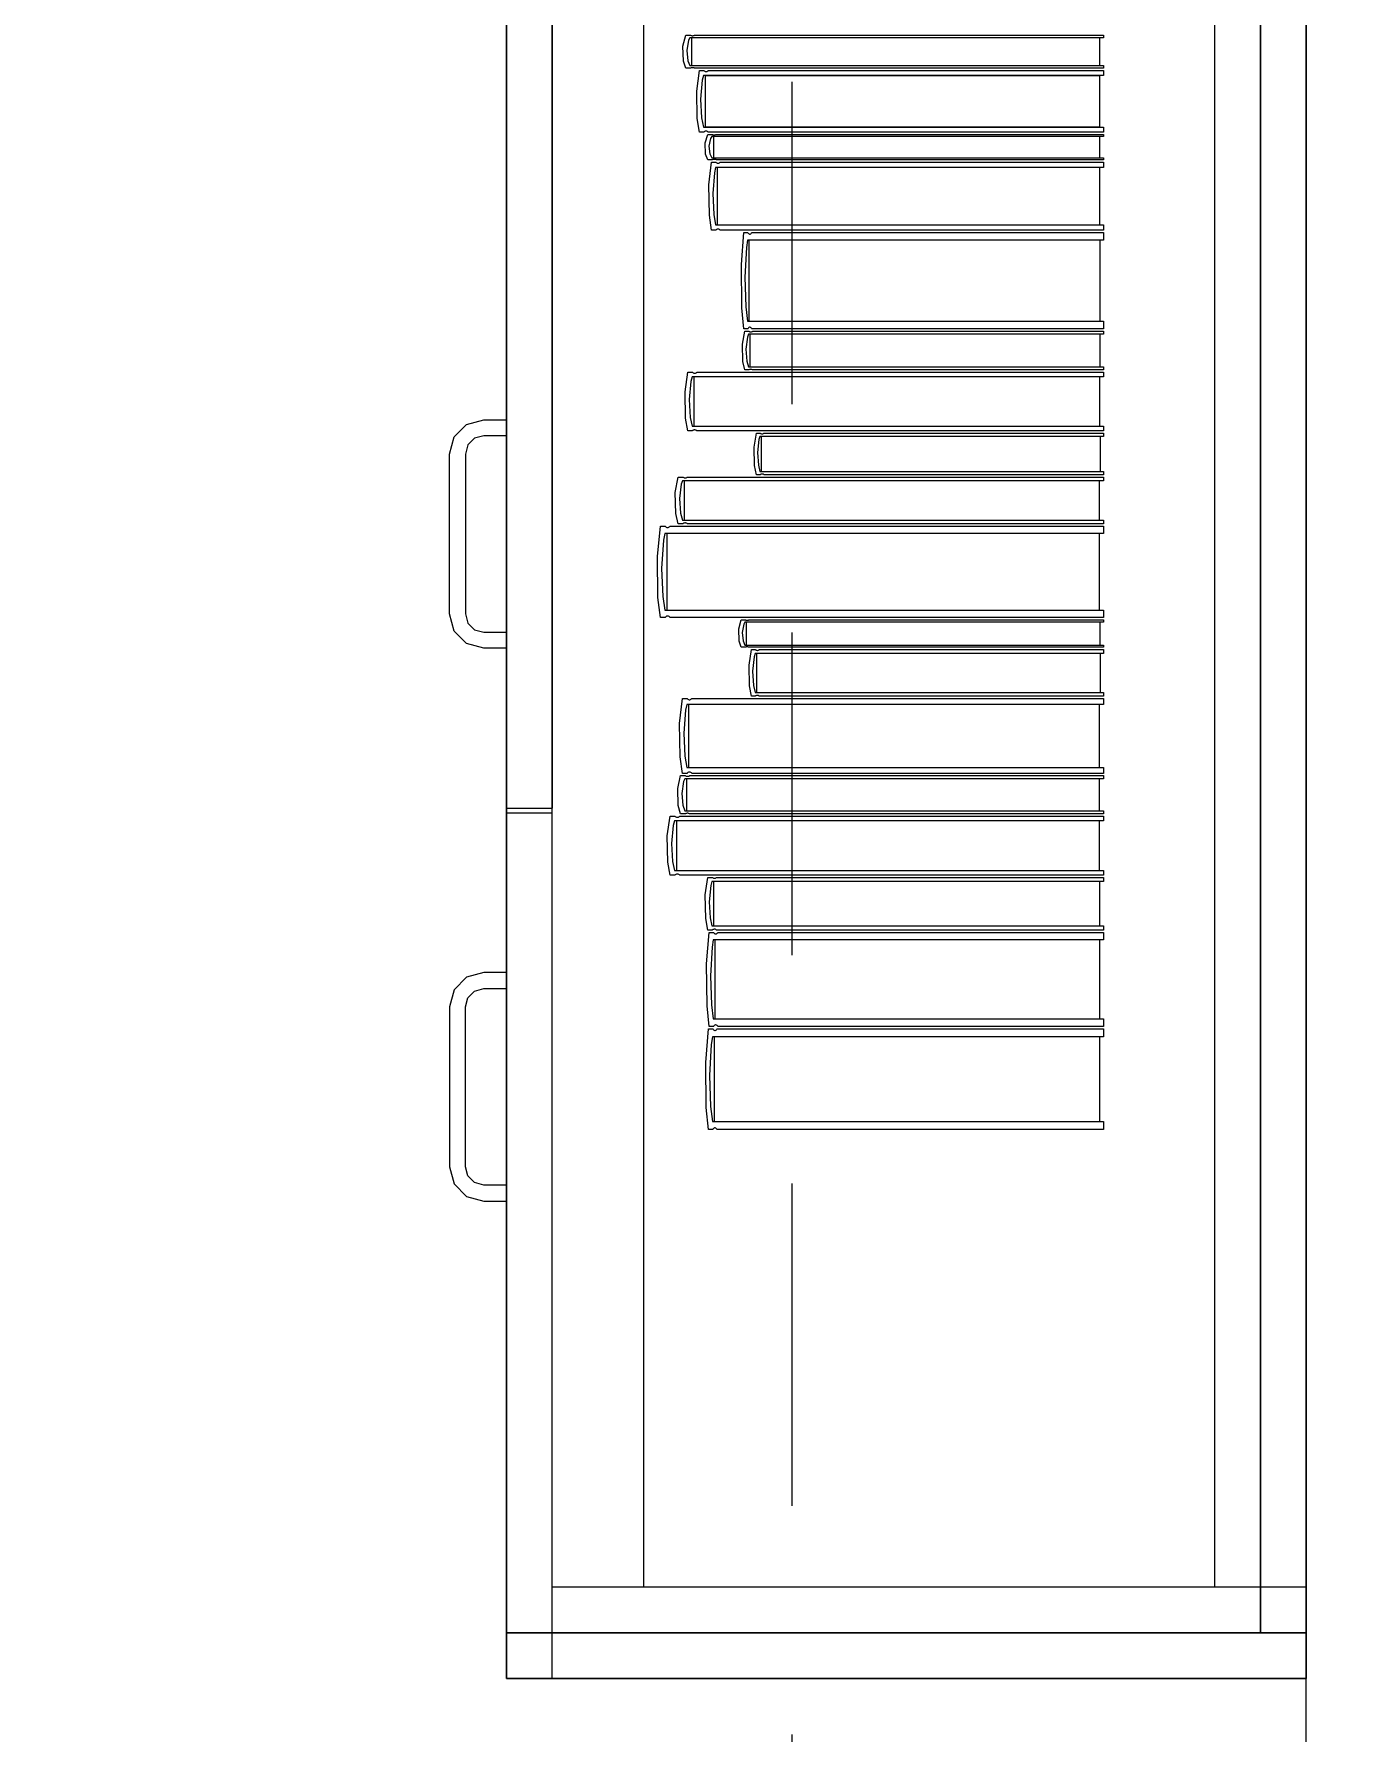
# Model space of a CAD drawing. Header units: inches. Extents: x -19 to 5698, y -728 to 92.
# Drawn here: x 122.238 to 122.816, y 33.476 to 34.22 of the extents above; entities that cross this region are included whole.
import ezdxf

# ---------------------------------------------------------------- set-up
doc = ezdxf.new("R2010")
doc.units = ezdxf.units.IN
doc.header["$MEASUREMENT"] = 0
doc.set_wipeout_variables(frame=1)
doc.linetypes.add('Hidden Line', pattern=[0.195611, 0.141111, -0.0545])
doc.linetypes.add('Wipeout_Contour', pattern=[1, 0, -1])
for name, color, linetype in [('02 _ ARQ _ ZON _ Espacio.3D', 7, 'Continuous'), ('08 _ STR _ EXT _ 09 Vigas', 251, 'Continuous'), ('Acabado - Muros', 7, 'Continuous'), ('Interior - Mobiliario', 7, 'Continuous')]:
    doc.layers.add(name, color=color, linetype=linetype)

msp = doc.modelspace()

# ---------------------------------------------------------------- linework, layer by layer
at = {"layer": '02 _ ARQ _ ZON _ Espacio.3D', "color": 254, "linetype": 'Continuous', "lineweight": 0, "flags": 128}
msp.add_lwpolyline([(108.56999, 31.00019), (112.57002, 31.00007), (112.56999, 29.69991), (115.56999, 29.7), (115.56999, 30.80016), (116.06999, 30.80011), (116.06999, 30.20002), (116.66999, 30.19986), (116.66999, 29.7), (122.56999, 29.7), (122.56999, 30.2), (122.56999, 30.6), (122.81197, 30.6), (122.81197, 39), (122.57, 39), (122.56998, 39.75001), (116.06999, 39.75001), (116.07, 39.65), (116.07, 39), (115.57, 39), (115.57, 39.4), (109.07, 39.4), (109.06989, 39), (108.56989, 39)], dxfattribs=at)
at = {"layer": 'Interior - Mobiliario', "color": 175, "linetype": 'Continuous', "lineweight": 13}
for p, q in [((122.46497, 33.51996), (122.46497, 34.97996)), ((122.77497, 34.97996), (122.77497, 33.51996)), ((122.46497, 33.53996), (122.46497, 34.95996)), ((122.50497, 34.95996), (122.50497, 33.53996)), ((122.75497, 33.53996), (122.75497, 34.95996)), ((122.44497, 34.23996), (122.44497, 33.88096)), ((122.46497, 34.23996), (122.46497, 33.88096)), ((122.52216, 34.21447), (122.52339, 34.21931)), ((122.52339, 34.21931), (122.52538, 34.21931)), ((122.52467, 34.21705), (122.52391, 34.2126)), ((122.52522, 34.21815), (122.52467, 34.21705)), ((122.70632, 34.21815), (122.52522, 34.21815)), ((122.52538, 34.21931), (122.52553, 34.21924)), ((122.52553, 34.21924), (122.52576, 34.21915)), ((122.52576, 34.21915), (122.52602, 34.2191)), ((122.52602, 34.2191), (122.52628, 34.21907)), ((122.52613, 34.20596), (122.52613, 34.21815)), ((122.52628, 34.21907), (122.52655, 34.21907)), ((122.52655, 34.21907), (122.52682, 34.21911)), ((122.52682, 34.21911), (122.52707, 34.21917)), ((122.52707, 34.21917), (122.5273, 34.21926)), ((122.5273, 34.21926), (122.5274, 34.21931)), ((122.5274, 34.21931), (122.70632, 34.21931)), ((122.70449, 34.21815), (122.70449, 34.20596)), ((122.70632, 34.21931), (122.70632, 34.21815)), ((122.52239, 34.20798), (122.52216, 34.21447)), ((122.52391, 34.2126), (122.52438, 34.20813)), ((122.52339, 34.2048), (122.52239, 34.20798)), ((122.52538, 34.2048), (122.52339, 34.2048)), ((122.52438, 34.20813), (122.52522, 34.20596)), ((122.52522, 34.20596), (122.70632, 34.20596)), ((122.52548, 34.20485), (122.52538, 34.2048)), ((122.52571, 34.20494), (122.52548, 34.20485)), ((122.52596, 34.205), (122.52571, 34.20494)), ((122.52623, 34.20503), (122.52596, 34.205)), ((122.52649, 34.20504), (122.52623, 34.20503)), ((122.52676, 34.20501), (122.52649, 34.20504)), ((122.52702, 34.20496), (122.52676, 34.20501)), ((122.52725, 34.20487), (122.52702, 34.20496)), ((122.5274, 34.2048), (122.52725, 34.20487)), ((122.70632, 34.2048), (122.5274, 34.2048)), ((122.52821, 34.19482), (122.5294, 34.2038)), ((122.5294, 34.2038), (122.53132, 34.2038)), ((122.53132, 34.2038), (122.53147, 34.20365)), ((122.53147, 34.20365), (122.5317, 34.2035)), ((122.5317, 34.2035), (122.53194, 34.20339)), ((122.53194, 34.20339), (122.5322, 34.20334)), ((122.5322, 34.20334), (122.53246, 34.20335)), ((122.53246, 34.20335), (122.53272, 34.20341)), ((122.53272, 34.20341), (122.53296, 34.20353)), ((122.53296, 34.20353), (122.53318, 34.20369)), ((122.53318, 34.20369), (122.53328, 34.2038)), ((122.53328, 34.2038), (122.70632, 34.2038)), ((122.70632, 34.20596), (122.70632, 34.2048)), ((122.70632, 34.2038), (122.70632, 34.20164)), ((122.52843, 34.18277), (122.52821, 34.19482)), ((122.53064, 34.1996), (122.5299, 34.19134)), ((122.53117, 34.20164), (122.53064, 34.1996)), ((122.70632, 34.20164), (122.53117, 34.20164)), ((122.53205, 34.17902), (122.53205, 34.20164)), ((122.53205, 34.20164), (122.70455, 34.20164)), ((122.70455, 34.20164), (122.70455, 34.17902)), ((122.5299, 34.19134), (122.53035, 34.18305)), ((122.5294, 34.17687), (122.52843, 34.18277)), ((122.53035, 34.18305), (122.53117, 34.17902)), ((122.53132, 34.17687), (122.5294, 34.17687)), ((122.53117, 34.17902), (122.70632, 34.17902)), ((122.53142, 34.17697), (122.53132, 34.17687)), ((122.53164, 34.17714), (122.53142, 34.17697)), ((122.53189, 34.17725), (122.53164, 34.17714)), ((122.53188, 34.17216), (122.53305, 34.17587)), ((122.5321, 34.16719), (122.53188, 34.17216)), ((122.53214, 34.17731), (122.53189, 34.17725)), ((122.70455, 34.17902), (122.53205, 34.17902)), ((122.5324, 34.17732), (122.53214, 34.17731)), ((122.53266, 34.17727), (122.5324, 34.17732)), ((122.53291, 34.17717), (122.53266, 34.17727)), ((122.53314, 34.17701), (122.53291, 34.17717)), ((122.53305, 34.17587), (122.53493, 34.17587)), ((122.53328, 34.17687), (122.53314, 34.17701)), ((122.70632, 34.17687), (122.53328, 34.17687)), ((122.53427, 34.17413), (122.53354, 34.17073)), ((122.53478, 34.17498), (122.53427, 34.17413)), ((122.70632, 34.17498), (122.53478, 34.17498)), ((122.53493, 34.17587), (122.53507, 34.17581)), ((122.53507, 34.17581), (122.5353, 34.17574)), ((122.5353, 34.17574), (122.53554, 34.1757)), ((122.53554, 34.1757), (122.53579, 34.17568)), ((122.53565, 34.16564), (122.53565, 34.17498)), ((122.53579, 34.17568), (122.53605, 34.17568)), ((122.53605, 34.17568), (122.5363, 34.17571)), ((122.5363, 34.17571), (122.53653, 34.17576)), ((122.53653, 34.17576), (122.53675, 34.17582)), ((122.53675, 34.17582), (122.53685, 34.17587)), ((122.53685, 34.17587), (122.70632, 34.17587)), ((122.70458, 34.17498), (122.70458, 34.16564)), ((122.70632, 34.17902), (122.70632, 34.17687)), ((122.70632, 34.17587), (122.70632, 34.17498)), ((122.53305, 34.16475), (122.5321, 34.16719)), ((122.53493, 34.16475), (122.53305, 34.16475)), ((122.53354, 34.17073), (122.53398, 34.16731)), ((122.53398, 34.16731), (122.53478, 34.16564)), ((122.53478, 34.16564), (122.70632, 34.16564)), ((122.53503, 34.1648), (122.53493, 34.16475)), ((122.53524, 34.16486), (122.53503, 34.1648)), ((122.53548, 34.16491), (122.53524, 34.16486)), ((122.53573, 34.16494), (122.53548, 34.16491)), ((122.53599, 34.16494), (122.53573, 34.16494)), ((122.53624, 34.16492), (122.53599, 34.16494)), ((122.53648, 34.16488), (122.53624, 34.16492)), ((122.53671, 34.16481), (122.53648, 34.16488)), ((122.53685, 34.16475), (122.53671, 34.16481)), ((122.70632, 34.16475), (122.53685, 34.16475)), ((122.70632, 34.16564), (122.70632, 34.16475)), ((122.53357, 34.1538), (122.53472, 34.16375)), ((122.53472, 34.16375), (122.53658, 34.16375)), ((122.53593, 34.1591), (122.53521, 34.14996)), ((122.53644, 34.16137), (122.53593, 34.1591)), ((122.70632, 34.16137), (122.53644, 34.16137)), ((122.53658, 34.16375), (122.53673, 34.16359)), ((122.53673, 34.16359), (122.53695, 34.16342)), ((122.53695, 34.16342), (122.53719, 34.16331)), ((122.53719, 34.16331), (122.53744, 34.16325)), ((122.53729, 34.1363), (122.53729, 34.16137)), ((122.53744, 34.16325), (122.53769, 34.16326)), ((122.53769, 34.16326), (122.53794, 34.16333)), ((122.53794, 34.16333), (122.53817, 34.16346)), ((122.53817, 34.16346), (122.53839, 34.16364)), ((122.53839, 34.16364), (122.53849, 34.16375)), ((122.53849, 34.16375), (122.70632, 34.16375)), ((122.7046, 34.16137), (122.7046, 34.1363)), ((122.70632, 34.16375), (122.70632, 34.16137)), ((122.53378, 34.14046), (122.53357, 34.1538)), ((122.53521, 34.14996), (122.53565, 34.14077)), ((122.53472, 34.13392), (122.53378, 34.14046)), ((122.53565, 34.14077), (122.53644, 34.1363)), ((122.53644, 34.1363), (122.70632, 34.1363)), ((122.70632, 34.1363), (122.70632, 34.13392)), ((122.53658, 34.13392), (122.53472, 34.13392)), ((122.53668, 34.13403), (122.53658, 34.13392)), ((122.5369, 34.13422), (122.53668, 34.13403)), ((122.53713, 34.13434), (122.5369, 34.13422)), ((122.53738, 34.13441), (122.53713, 34.13434)), ((122.53763, 34.13442), (122.53738, 34.13441)), ((122.53788, 34.13436), (122.53763, 34.13442)), ((122.53812, 34.13425), (122.53788, 34.13436)), ((122.53834, 34.13408), (122.53812, 34.13425)), ((122.53849, 34.13392), (122.53834, 34.13408)), ((122.70632, 34.13392), (122.53849, 34.13392)), ((122.54782, 34.11885), (122.54888, 34.13292)), ((122.54888, 34.13292), (122.55059, 34.13292)), ((122.55045, 34.12954), (122.54999, 34.12634)), ((122.70632, 34.12954), (122.55045, 34.12954)), ((122.55059, 34.13292), (122.55072, 34.13269)), ((122.55072, 34.13269), (122.55092, 34.13245)), ((122.55092, 34.13245), (122.55114, 34.13229)), ((122.55114, 34.13229), (122.55137, 34.13221)), ((122.55124, 34.0941), (122.55124, 34.12954)), ((122.55137, 34.13221), (122.5516, 34.13222)), ((122.5516, 34.13222), (122.55183, 34.13232)), ((122.55183, 34.13232), (122.55205, 34.1325)), ((122.55205, 34.1325), (122.55225, 34.13275)), ((122.55225, 34.13275), (122.55233, 34.13292)), ((122.55233, 34.13292), (122.70632, 34.13292)), ((122.70474, 34.12954), (122.70474, 34.0941)), ((122.70632, 34.13292), (122.70632, 34.12954)), ((122.54999, 34.12634), (122.54933, 34.11341)), ((122.54802, 34.09998), (122.54782, 34.11885)), ((122.54933, 34.11341), (122.54973, 34.10042)), ((122.54888, 34.09072), (122.54802, 34.09998)), ((122.54973, 34.10042), (122.55045, 34.0941)), ((122.55059, 34.09072), (122.54888, 34.09072)), ((122.55045, 34.0941), (122.70632, 34.0941)), ((122.55068, 34.09089), (122.55059, 34.09072)), ((122.55088, 34.09114), (122.55068, 34.09089)), ((122.55109, 34.09132), (122.55088, 34.09114)), ((122.55132, 34.09142), (122.55109, 34.09132)), ((122.55155, 34.09143), (122.55132, 34.09142)), ((122.55178, 34.09135), (122.55155, 34.09143)), ((122.552, 34.09119), (122.55178, 34.09135)), ((122.5522, 34.09095), (122.552, 34.09119)), ((122.55233, 34.09072), (122.5522, 34.09095)), ((122.70632, 34.09072), (122.55233, 34.09072)), ((122.70632, 34.0941), (122.70632, 34.09072)), ((122.54821, 34.08406), (122.54926, 34.08972)), ((122.54841, 34.07647), (122.54821, 34.08406)), ((122.54926, 34.08972), (122.55097, 34.08972)), ((122.55037, 34.08708), (122.54971, 34.08187)), ((122.55084, 34.08837), (122.55037, 34.08708)), ((122.70632, 34.08837), (122.55084, 34.08837)), ((122.55097, 34.08972), (122.5511, 34.08963)), ((122.5511, 34.08963), (122.5513, 34.08954)), ((122.5513, 34.08954), (122.55152, 34.08947)), ((122.55152, 34.08947), (122.55175, 34.08944)), ((122.55162, 34.0741), (122.55162, 34.08837)), ((122.55175, 34.08944), (122.55198, 34.08944)), ((122.55198, 34.08944), (122.55221, 34.08948)), ((122.55221, 34.08948), (122.55243, 34.08956)), ((122.55243, 34.08956), (122.55262, 34.08966)), ((122.55262, 34.08966), (122.55271, 34.08972)), ((122.55271, 34.08972), (122.70632, 34.08972)), ((122.70475, 34.08837), (122.70475, 34.0741)), ((122.70632, 34.08972), (122.70632, 34.08837)), ((122.54926, 34.07274), (122.54841, 34.07647)), ((122.54971, 34.08187), (122.55011, 34.07664)), ((122.55011, 34.07664), (122.55084, 34.0741)), ((122.52311, 34.06319), (122.52433, 34.07174)), ((122.52433, 34.07174), (122.52631, 34.07174)), ((122.52615, 34.06969), (122.52561, 34.06775)), ((122.70632, 34.06969), (122.52615, 34.06969)), ((122.52631, 34.07174), (122.52646, 34.07161)), ((122.52646, 34.07161), (122.52669, 34.07146)), ((122.52669, 34.07146), (122.52695, 34.07136)), ((122.52695, 34.07136), (122.52721, 34.07131)), ((122.52706, 34.04814), (122.52706, 34.06969)), ((122.52721, 34.07131), (122.52748, 34.07132)), ((122.52748, 34.07132), (122.52774, 34.07138)), ((122.52774, 34.07138), (122.52799, 34.07149)), ((122.52799, 34.07149), (122.52822, 34.07164)), ((122.52822, 34.07164), (122.52832, 34.07174)), ((122.52832, 34.07174), (122.70632, 34.07174)), ((122.55097, 34.07274), (122.54926, 34.07274)), ((122.55084, 34.0741), (122.70632, 34.0741)), ((122.55106, 34.07281), (122.55097, 34.07274)), ((122.55126, 34.07291), (122.55106, 34.07281)), ((122.55147, 34.07298), (122.55126, 34.07291)), ((122.5517, 34.07302), (122.55147, 34.07298)), ((122.55193, 34.07303), (122.5517, 34.07302)), ((122.55216, 34.073), (122.55193, 34.07303)), ((122.55238, 34.07293), (122.55216, 34.073)), ((122.55258, 34.07283), (122.55238, 34.07293)), ((122.55271, 34.07274), (122.55258, 34.07283)), ((122.70632, 34.07274), (122.55271, 34.07274)), ((122.7045, 34.06969), (122.7045, 34.04814)), ((122.70632, 34.0741), (122.70632, 34.07274)), ((122.70632, 34.07174), (122.70632, 34.06969)), ((122.52334, 34.05172), (122.52311, 34.06319)), ((122.52561, 34.06775), (122.52485, 34.05988)), ((122.52485, 34.05988), (122.52531, 34.05198)), ((122.42198, 34.04346), (122.42747, 34.04895)), ((122.42747, 34.04895), (122.43497, 34.05096)), ((122.43497, 34.05096), (122.44497, 34.05096)), ((122.44497, 34.05096), (122.44497, 34.04396)), ((122.52433, 34.04609), (122.52334, 34.05172)), ((122.52631, 34.04609), (122.52433, 34.04609)), ((122.52531, 34.05198), (122.52615, 34.04814)), ((122.52615, 34.04814), (122.70632, 34.04814)), ((122.52641, 34.04619), (122.52631, 34.04609)), ((122.52664, 34.04635), (122.52641, 34.04619)), ((122.52689, 34.04645), (122.52664, 34.04635)), ((122.52715, 34.04651), (122.52689, 34.04645)), ((122.52742, 34.04652), (122.52715, 34.04651)), ((122.52769, 34.04647), (122.52742, 34.04652)), ((122.52794, 34.04637), (122.52769, 34.04647)), ((122.52818, 34.04623), (122.52794, 34.04637)), ((122.52832, 34.04609), (122.52818, 34.04623)), ((122.70632, 34.04609), (122.52832, 34.04609)), ((122.70632, 34.04814), (122.70632, 34.04609)), ((122.41997, 34.03596), (122.42198, 34.04346)), ((122.42805, 34.03996), (122.42697, 34.03596)), ((122.43097, 34.04289), (122.42805, 34.03996)), ((122.43497, 34.04396), (122.43097, 34.04289)), ((122.44497, 34.04396), (122.43497, 34.04396)), ((122.55334, 34.03902), (122.55437, 34.04509)), ((122.55353, 34.03089), (122.55334, 34.03902)), ((122.55437, 34.04509), (122.55602, 34.04509)), ((122.55543, 34.04225), (122.5548, 34.03668)), ((122.55588, 34.04363), (122.55543, 34.04225)), ((122.70632, 34.04363), (122.55588, 34.04363)), ((122.55602, 34.04509), (122.55614, 34.04499)), ((122.55614, 34.04499), (122.55634, 34.04489)), ((122.55634, 34.04489), (122.55655, 34.04482)), ((122.55655, 34.04482), (122.55677, 34.04479)), ((122.55664, 34.02835), (122.55664, 34.04363)), ((122.55677, 34.04479), (122.557, 34.04479)), ((122.557, 34.04479), (122.55721, 34.04483)), ((122.55721, 34.04483), (122.55742, 34.04491)), ((122.55742, 34.04491), (122.55762, 34.04502)), ((122.55762, 34.04502), (122.5577, 34.04509)), ((122.5577, 34.04509), (122.70632, 34.04509)), ((122.7048, 34.04363), (122.7048, 34.02835)), ((122.70632, 34.04509), (122.70632, 34.04363)), ((122.41997, 33.96596), (122.41997, 34.03596)), ((122.42697, 34.03596), (122.42697, 33.96596)), ((122.55437, 34.0269), (122.55353, 34.03089)), ((122.5548, 34.03668), (122.55519, 34.03108)), ((122.55519, 34.03108), (122.55588, 34.02835)), ((122.51883, 34.01908), (122.52008, 34.0259)), ((122.52008, 34.0259), (122.5221, 34.0259)), ((122.52194, 34.02426), (122.52139, 34.02271)), ((122.70632, 34.02426), (122.52194, 34.02426)), ((122.5221, 34.0259), (122.52226, 34.02579)), ((122.52226, 34.02579), (122.5225, 34.02567)), ((122.5225, 34.02567), (122.52276, 34.02559)), ((122.52276, 34.02559), (122.52303, 34.02555)), ((122.52287, 34.00708), (122.52287, 34.02426)), ((122.52303, 34.02555), (122.5233, 34.02556)), ((122.5233, 34.02556), (122.52357, 34.02561)), ((122.52357, 34.02561), (122.52383, 34.02569)), ((122.52383, 34.02569), (122.52406, 34.02582)), ((122.52406, 34.02582), (122.52416, 34.0259)), ((122.52416, 34.0259), (122.70632, 34.0259)), ((122.55602, 34.0269), (122.55437, 34.0269)), ((122.55588, 34.02835), (122.70632, 34.02835)), ((122.5561, 34.02697), (122.55602, 34.0269)), ((122.55629, 34.02708), (122.5561, 34.02697)), ((122.5565, 34.02715), (122.55629, 34.02708)), ((122.55672, 34.0272), (122.5565, 34.02715)), ((122.55695, 34.0272), (122.55672, 34.0272)), ((122.55717, 34.02717), (122.55695, 34.0272)), ((122.55738, 34.0271), (122.55717, 34.02717)), ((122.55758, 34.02699), (122.55738, 34.0271)), ((122.5577, 34.0269), (122.55758, 34.02699)), ((122.70632, 34.0269), (122.5577, 34.0269)), ((122.70445, 34.02426), (122.70445, 34.00708)), ((122.70632, 34.02835), (122.70632, 34.0269)), ((122.70632, 34.0259), (122.70632, 34.02426)), ((122.51906, 34.00993), (122.51883, 34.01908)), ((122.52139, 34.02271), (122.52061, 34.01644)), ((122.52061, 34.01644), (122.52108, 34.01014)), ((122.52008, 34.00545), (122.51906, 34.00993)), ((122.52108, 34.01014), (122.52194, 34.00708)), ((122.511, 33.99109), (122.51231, 34.00445)), ((122.51231, 34.00445), (122.51442, 34.00445)), ((122.51425, 34.00124), (122.51367, 33.9982)), ((122.70632, 34.00124), (122.51425, 34.00124)), ((122.51442, 34.00445), (122.51458, 34.00423)), ((122.51458, 34.00423), (122.51483, 34.004)), ((122.51483, 34.004), (122.5151, 34.00385)), ((122.5151, 34.00385), (122.51538, 34.00378)), ((122.51522, 33.9676), (122.51522, 34.00124)), ((122.51538, 34.00378), (122.51567, 34.00379)), ((122.51567, 34.00379), (122.51595, 34.00388)), ((122.51595, 34.00388), (122.51621, 34.00405)), ((122.51621, 34.00405), (122.51646, 34.00429)), ((122.51646, 34.00429), (122.51657, 34.00445)), ((122.51657, 34.00445), (122.70632, 34.00445)), ((122.5221, 34.00545), (122.52008, 34.00545)), ((122.52194, 34.00708), (122.70632, 34.00708)), ((122.52221, 34.00553), (122.5221, 34.00545)), ((122.52244, 34.00565), (122.52221, 34.00553)), ((122.5227, 34.00574), (122.52244, 34.00565)), ((122.52297, 34.00578), (122.5227, 34.00574)), ((122.52324, 34.00579), (122.52297, 34.00578)), ((122.52351, 34.00575), (122.52324, 34.00579)), ((122.52377, 34.00567), (122.52351, 34.00575)), ((122.52401, 34.00556), (122.52377, 34.00567)), ((122.52416, 34.00545), (122.52401, 34.00556)), ((122.70632, 34.00545), (122.52416, 34.00545)), ((122.70438, 34.00124), (122.70438, 33.9676)), ((122.70632, 34.00708), (122.70632, 34.00545)), ((122.70632, 34.00445), (122.70632, 34.00124)), ((122.51367, 33.9982), (122.51286, 33.98592)), ((122.51125, 33.97318), (122.511, 33.99109)), ((122.51286, 33.98592), (122.51336, 33.9736)), ((122.51231, 33.96439), (122.51125, 33.97318)), ((122.51336, 33.9736), (122.51425, 33.9676)), ((122.42198, 33.95846), (122.41997, 33.96596)), ((122.42697, 33.96596), (122.42805, 33.96196)), ((122.51442, 33.96439), (122.51231, 33.96439)), ((122.51425, 33.9676), (122.70632, 33.9676)), ((122.51452, 33.96455), (122.51442, 33.96439)), ((122.51477, 33.96479), (122.51452, 33.96455)), ((122.51504, 33.96496), (122.51477, 33.96479)), ((122.51532, 33.96505), (122.51504, 33.96496)), ((122.5156, 33.96506), (122.51532, 33.96505)), ((122.51589, 33.96499), (122.5156, 33.96506)), ((122.51616, 33.96484), (122.51589, 33.96499)), ((122.51641, 33.96461), (122.51616, 33.96484)), ((122.51657, 33.96439), (122.51641, 33.96461)), ((122.70632, 33.96439), (122.51657, 33.96439)), ((122.70632, 33.9676), (122.70632, 33.96439)), ((122.42747, 33.95297), (122.42198, 33.95846)), ((122.42805, 33.96196), (122.43097, 33.95903)), ((122.43097, 33.95903), (122.43497, 33.95796)), ((122.43497, 33.95796), (122.44497, 33.95796)), ((122.44497, 33.95796), (122.44497, 33.95096)), ((122.54663, 33.95938), (122.54769, 33.96339)), ((122.54682, 33.95399), (122.54663, 33.95938)), ((122.54769, 33.96339), (122.54942, 33.96339)), ((122.54881, 33.96152), (122.54814, 33.95783)), ((122.54814, 33.95783), (122.54855, 33.95412)), ((122.54928, 33.96243), (122.54881, 33.96152)), ((122.70632, 33.96243), (122.54928, 33.96243)), ((122.54942, 33.96339), (122.54955, 33.96333)), ((122.54955, 33.96333), (122.54975, 33.96326)), ((122.54975, 33.96326), (122.54997, 33.96321)), ((122.54997, 33.96321), (122.5502, 33.96319)), ((122.55007, 33.95232), (122.55007, 33.96243)), ((122.5502, 33.96319), (122.55044, 33.96319)), ((122.55044, 33.96319), (122.55067, 33.96322)), ((122.55067, 33.96322), (122.55088, 33.96327)), ((122.55088, 33.96327), (122.55108, 33.96335)), ((122.55108, 33.96335), (122.55117, 33.96339)), ((122.55117, 33.96339), (122.70632, 33.96339)), ((122.70473, 33.96243), (122.70473, 33.95232)), ((122.70632, 33.96339), (122.70632, 33.96243)), ((122.43497, 33.95096), (122.42747, 33.95297)), ((122.44497, 33.95096), (122.43497, 33.95096)), ((122.54769, 33.95135), (122.54682, 33.95399)), ((122.54942, 33.95135), (122.54769, 33.95135)), ((122.54855, 33.95412), (122.54928, 33.95232)), ((122.54928, 33.95232), (122.70632, 33.95232)), ((122.5495, 33.9514), (122.54942, 33.95135)), ((122.5497, 33.95147), (122.5495, 33.9514)), ((122.54992, 33.95153), (122.5497, 33.95147)), ((122.55015, 33.95155), (122.54992, 33.95153)), ((122.55039, 33.95156), (122.55015, 33.95155)), ((122.55062, 33.95153), (122.55039, 33.95156)), ((122.55084, 33.95149), (122.55062, 33.95153)), ((122.55104, 33.95142), (122.55084, 33.95149)), ((122.55117, 33.95135), (122.55104, 33.95142)), ((122.70632, 33.95135), (122.55117, 33.95135)), ((122.55117, 33.94356), (122.5522, 33.95035)), ((122.5522, 33.95035), (122.55388, 33.95035)), ((122.55388, 33.95035), (122.55401, 33.95025)), ((122.55401, 33.95025), (122.5542, 33.95013)), ((122.5542, 33.95013), (122.55442, 33.95005)), ((122.55442, 33.95005), (122.55464, 33.95001)), ((122.55464, 33.95001), (122.55487, 33.95002)), ((122.55487, 33.95002), (122.55509, 33.95007)), ((122.55509, 33.95007), (122.55531, 33.95015)), ((122.55531, 33.95015), (122.5555, 33.95028)), ((122.5555, 33.95028), (122.55559, 33.95035)), ((122.55559, 33.95035), (122.70632, 33.95035)), ((122.70632, 33.95232), (122.70632, 33.95135)), ((122.70632, 33.95035), (122.70632, 33.94872)), ((122.55136, 33.93445), (122.55117, 33.94356)), ((122.55329, 33.94718), (122.55264, 33.94093)), ((122.55374, 33.94872), (122.55329, 33.94718)), ((122.70632, 33.94872), (122.55374, 33.94872)), ((122.55452, 33.93161), (122.55452, 33.94872)), ((122.70478, 33.94872), (122.70478, 33.93161)), ((122.5522, 33.92998), (122.55136, 33.93445)), ((122.55264, 33.94093), (122.55304, 33.93466)), ((122.55304, 33.93466), (122.55374, 33.93161)), ((122.52074, 33.91804), (122.52198, 33.92898)), ((122.52198, 33.92898), (122.52398, 33.92898)), ((122.52398, 33.92898), (122.52413, 33.9288)), ((122.52413, 33.9288), (122.52437, 33.92861)), ((122.52437, 33.92861), (122.52463, 33.92849)), ((122.52463, 33.92849), (122.5249, 33.92843)), ((122.5249, 33.92843), (122.52517, 33.92844)), ((122.52517, 33.92844), (122.52543, 33.92851)), ((122.52543, 33.92851), (122.52569, 33.92865)), ((122.52569, 33.92865), (122.52592, 33.92885)), ((122.52592, 33.92885), (122.52602, 33.92898)), ((122.52602, 33.92898), (122.70632, 33.92898)), ((122.55388, 33.92998), (122.5522, 33.92998)), ((122.55374, 33.93161), (122.70632, 33.93161)), ((122.55396, 33.93005), (122.55388, 33.92998)), ((122.55416, 33.93018), (122.55396, 33.93005)), ((122.55437, 33.93027), (122.55416, 33.93018)), ((122.55459, 33.93031), (122.55437, 33.93027)), ((122.55482, 33.93032), (122.55459, 33.93031)), ((122.55505, 33.93028), (122.55482, 33.93032)), ((122.55526, 33.9302), (122.55505, 33.93028)), ((122.55546, 33.93008), (122.55526, 33.9302)), ((122.55559, 33.92998), (122.55546, 33.93008)), ((122.70632, 33.92998), (122.55559, 33.92998)), ((122.70632, 33.93161), (122.70632, 33.92998)), ((122.70632, 33.92898), (122.70632, 33.92635)), ((122.52327, 33.92386), (122.5225, 33.91381)), ((122.52382, 33.92635), (122.52327, 33.92386)), ((122.70632, 33.92635), (122.52382, 33.92635)), ((122.52474, 33.8988), (122.52474, 33.92635)), ((122.70447, 33.92635), (122.70447, 33.8988)), ((122.52097, 33.90337), (122.52074, 33.91804)), ((122.5225, 33.91381), (122.52297, 33.90371)), ((122.52198, 33.89618), (122.52097, 33.90337)), ((122.52297, 33.90371), (122.52382, 33.8988)), ((122.52382, 33.8988), (122.70632, 33.8988)), ((122.70632, 33.8988), (122.70632, 33.89618)), ((122.51992, 33.88959), (122.52116, 33.89518)), ((122.52015, 33.88209), (122.51992, 33.88959)), ((122.52116, 33.89518), (122.52317, 33.89518)), ((122.52246, 33.89256), (122.52169, 33.88742)), ((122.52398, 33.89618), (122.52198, 33.89618)), ((122.52301, 33.89384), (122.52246, 33.89256)), ((122.70632, 33.89384), (122.52301, 33.89384)), ((122.52317, 33.89518), (122.52333, 33.89509)), ((122.52333, 33.89509), (122.52357, 33.89499)), ((122.52357, 33.89499), (122.52382, 33.89493)), ((122.52382, 33.89493), (122.52409, 33.8949)), ((122.52394, 33.87975), (122.52394, 33.89384)), ((122.52408, 33.8963), (122.52398, 33.89618)), ((122.52432, 33.8965), (122.52408, 33.8963)), ((122.52409, 33.8949), (122.52437, 33.8949)), ((122.52457, 33.89664), (122.52432, 33.8965)), ((122.52437, 33.8949), (122.52463, 33.89494)), ((122.52484, 33.89672), (122.52457, 33.89664)), ((122.52463, 33.89494), (122.52489, 33.89501)), ((122.52511, 33.89673), (122.52484, 33.89672)), ((122.52489, 33.89501), (122.52512, 33.89511)), ((122.52538, 33.89667), (122.52511, 33.89673)), ((122.52512, 33.89511), (122.52522, 33.89518)), ((122.52522, 33.89518), (122.70632, 33.89518)), ((122.52563, 33.89654), (122.52538, 33.89667)), ((122.52587, 33.89635), (122.52563, 33.89654)), ((122.52602, 33.89618), (122.52587, 33.89635)), ((122.70632, 33.89618), (122.52602, 33.89618)), ((122.70447, 33.89384), (122.70447, 33.87975)), ((122.70632, 33.89518), (122.70632, 33.89384)), ((122.52116, 33.87841), (122.52015, 33.88209)), ((122.52169, 33.88742), (122.52216, 33.88226)), ((122.52216, 33.88226), (122.52301, 33.87975)), ((122.44497, 33.88096), (122.46497, 33.88096)), ((122.44497, 33.87896), (122.46497, 33.87896)), ((122.51534, 33.86883), (122.51662, 33.87741)), ((122.51662, 33.87741), (122.51868, 33.87741)), ((122.51852, 33.87535), (122.51795, 33.8734)), ((122.70632, 33.87535), (122.51852, 33.87535)), ((122.51868, 33.87741), (122.51884, 33.87727)), ((122.51884, 33.87727), (122.51908, 33.87713)), ((122.51908, 33.87713), (122.51935, 33.87703)), ((122.51935, 33.87703), (122.51962, 33.87698)), ((122.51946, 33.85373), (122.51946, 33.87535)), ((122.51962, 33.87698), (122.5199, 33.87699)), ((122.5199, 33.87699), (122.52018, 33.87705)), ((122.52018, 33.87705), (122.52044, 33.87716)), ((122.52044, 33.87716), (122.52068, 33.87731)), ((122.52068, 33.87731), (122.52078, 33.87741)), ((122.52078, 33.87741), (122.70632, 33.87741)), ((122.52317, 33.87841), (122.52116, 33.87841)), ((122.52301, 33.87975), (122.70632, 33.87975)), ((122.52328, 33.87848), (122.52317, 33.87841)), ((122.52351, 33.87858), (122.52328, 33.87848)), ((122.52377, 33.87865), (122.52351, 33.87858)), ((122.52403, 33.87869), (122.52377, 33.87865)), ((122.52431, 33.87869), (122.52403, 33.87869)), ((122.52458, 33.87866), (122.52431, 33.87869)), ((122.52483, 33.8786), (122.52458, 33.87866)), ((122.52507, 33.8785), (122.52483, 33.8786)), ((122.52522, 33.87841), (122.52507, 33.8785)), ((122.70632, 33.87841), (122.52522, 33.87841)), ((122.70442, 33.87535), (122.70442, 33.85373)), ((122.70632, 33.87975), (122.70632, 33.87841)), ((122.70632, 33.87741), (122.70632, 33.87535)), ((122.51558, 33.85732), (122.51534, 33.86883)), ((122.51795, 33.8734), (122.51716, 33.86551)), ((122.51716, 33.86551), (122.51764, 33.85758)), ((122.51662, 33.85167), (122.51558, 33.85732)), ((122.51764, 33.85758), (122.51852, 33.85373)), ((122.51852, 33.85373), (122.70632, 33.85373)), ((122.70632, 33.85373), (122.70632, 33.85167)), ((122.51868, 33.85167), (122.51662, 33.85167)), ((122.51879, 33.85177), (122.51868, 33.85167)), ((122.51903, 33.85193), (122.51879, 33.85177)), ((122.51929, 33.85204), (122.51903, 33.85193)), ((122.51956, 33.85209), (122.51929, 33.85204)), ((122.51984, 33.8521), (122.51956, 33.85209)), ((122.52012, 33.85205), (122.51984, 33.8521)), ((122.52038, 33.85196), (122.52012, 33.85205)), ((122.52063, 33.85181), (122.52038, 33.85196)), ((122.52078, 33.85167), (122.52063, 33.85181)), ((122.70632, 33.85167), (122.52078, 33.85167)), ((122.53195, 33.84297), (122.53311, 33.85067)), ((122.53311, 33.85067), (122.53499, 33.85067)), ((122.53433, 33.84707), (122.53361, 33.83999)), ((122.53484, 33.84882), (122.53433, 33.84707)), ((122.70632, 33.84882), (122.53484, 33.84882)), ((122.53499, 33.85067), (122.53514, 33.85055)), ((122.53514, 33.85055), (122.53536, 33.85041)), ((122.53536, 33.85041), (122.5356, 33.85033)), ((122.5356, 33.85033), (122.53585, 33.85028)), ((122.53571, 33.82943), (122.53571, 33.84882)), ((122.53585, 33.85028), (122.53611, 33.85029)), ((122.53611, 33.85029), (122.53636, 33.85034)), ((122.53636, 33.85034), (122.5366, 33.85044)), ((122.5366, 33.85044), (122.53682, 33.85058)), ((122.53682, 33.85058), (122.53691, 33.85067)), ((122.53691, 33.85067), (122.70632, 33.85067)), ((122.70459, 33.84882), (122.70459, 33.82943)), ((122.70632, 33.85067), (122.70632, 33.84882)), ((122.53216, 33.83264), (122.53195, 33.84297)), ((122.53361, 33.83999), (122.53405, 33.83288)), ((122.53311, 33.82758), (122.53216, 33.83264)), ((122.53405, 33.83288), (122.53484, 33.82943)), ((122.53254, 33.81285), (122.5337, 33.82658)), ((122.53499, 33.82758), (122.53311, 33.82758)), ((122.5337, 33.82658), (122.53558, 33.82658)), ((122.53484, 33.82943), (122.70632, 33.82943)), ((122.53543, 33.82329), (122.53491, 33.82016)), ((122.53509, 33.82767), (122.53499, 33.82758)), ((122.53531, 33.82781), (122.53509, 33.82767)), ((122.53555, 33.82791), (122.53531, 33.82781)), ((122.70632, 33.82329), (122.53543, 33.82329)), ((122.5358, 33.82796), (122.53555, 33.82791)), ((122.53558, 33.82658), (122.53572, 33.82636)), ((122.53572, 33.82636), (122.53594, 33.82612)), ((122.53605, 33.82796), (122.5358, 33.82796)), ((122.53594, 33.82612), (122.53618, 33.82597)), ((122.53631, 33.82792), (122.53605, 33.82796)), ((122.53618, 33.82597), (122.53643, 33.82589)), ((122.53629, 33.78871), (122.53629, 33.82329)), ((122.53655, 33.82783), (122.53631, 33.82792)), ((122.53643, 33.82589), (122.53669, 33.8259)), ((122.53677, 33.8277), (122.53655, 33.82783)), ((122.53669, 33.8259), (122.53694, 33.82599)), ((122.53691, 33.82758), (122.53677, 33.8277)), ((122.70632, 33.82758), (122.53691, 33.82758)), ((122.53694, 33.82599), (122.53717, 33.82617)), ((122.53717, 33.82617), (122.53739, 33.82642)), ((122.53739, 33.82642), (122.53749, 33.82658)), ((122.53749, 33.82658), (122.70632, 33.82658)), ((122.70459, 33.82329), (122.70459, 33.78871)), ((122.70632, 33.82943), (122.70632, 33.82758)), ((122.70632, 33.82658), (122.70632, 33.82329)), ((122.53491, 33.82016), (122.53419, 33.80754)), ((122.43497, 33.80896), (122.42747, 33.80695)), ((122.44497, 33.80896), (122.43497, 33.80896)), ((122.44497, 33.80196), (122.44497, 33.80896)), ((122.53276, 33.79445), (122.53254, 33.81285)), ((122.42198, 33.80146), (122.41997, 33.79396)), ((122.42747, 33.80695), (122.42198, 33.80146)), ((122.42805, 33.79796), (122.43097, 33.80089)), ((122.43097, 33.80089), (122.43497, 33.80196)), ((122.43497, 33.80196), (122.44497, 33.80196)), ((122.53419, 33.80754), (122.53463, 33.79488)), ((122.41997, 33.79396), (122.41997, 33.72396)), ((122.42697, 33.79396), (122.42805, 33.79796)), ((122.42697, 33.72396), (122.42697, 33.79396)), ((122.5337, 33.78542), (122.53276, 33.79445)), ((122.53463, 33.79488), (122.53543, 33.78871)), ((122.53558, 33.78542), (122.5337, 33.78542)), ((122.53543, 33.78871), (122.70632, 33.78871)), ((122.53567, 33.78558), (122.53558, 33.78542)), ((122.53589, 33.78583), (122.53567, 33.78558)), ((122.53613, 33.786), (122.53589, 33.78583)), ((122.53638, 33.7861), (122.53613, 33.786)), ((122.53663, 33.78611), (122.53638, 33.7861)), ((122.53688, 33.78603), (122.53663, 33.78611)), ((122.53712, 33.78588), (122.53688, 33.78603)), ((122.53735, 33.78564), (122.53712, 33.78588)), ((122.53749, 33.78542), (122.53735, 33.78564)), ((122.70632, 33.78542), (122.53749, 33.78542)), ((122.70632, 33.78871), (122.70632, 33.78542)), ((122.53219, 33.76969), (122.53335, 33.78442)), ((122.53335, 33.78442), (122.53523, 33.78442)), ((122.53508, 33.78088), (122.53457, 33.77753)), ((122.70632, 33.78088), (122.53508, 33.78088)), ((122.53523, 33.78442), (122.53538, 33.78418)), ((122.53538, 33.78418), (122.5356, 33.78393)), ((122.5356, 33.78393), (122.53584, 33.78376)), ((122.53584, 33.78376), (122.53609, 33.78368)), ((122.53595, 33.74377), (122.53595, 33.78088)), ((122.53609, 33.78368), (122.53635, 33.78369)), ((122.53635, 33.78369), (122.5366, 33.78379)), ((122.5366, 33.78379), (122.53683, 33.78398)), ((122.53683, 33.78398), (122.53705, 33.78425)), ((122.53705, 33.78425), (122.53715, 33.78442)), ((122.53715, 33.78442), (122.70632, 33.78442)), ((122.70459, 33.78088), (122.70459, 33.74377)), ((122.70632, 33.78442), (122.70632, 33.78088)), ((122.53457, 33.77753), (122.53385, 33.76399)), ((122.53241, 33.74993), (122.53219, 33.76969)), ((122.53385, 33.76399), (122.53429, 33.75039)), ((122.53335, 33.74024), (122.53241, 33.74993)), ((122.53429, 33.75039), (122.53508, 33.74377)), ((122.53508, 33.74377), (122.70632, 33.74377)), ((122.53555, 33.74068), (122.53533, 33.74041)), ((122.53579, 33.74086), (122.53555, 33.74068)), ((122.53603, 33.74096), (122.53579, 33.74086)), ((122.53629, 33.74097), (122.53603, 33.74096)), ((122.53654, 33.74089), (122.53629, 33.74097)), ((122.53678, 33.74072), (122.53654, 33.74089)), ((122.53701, 33.74047), (122.53678, 33.74072)), ((122.70632, 33.74377), (122.70632, 33.74024)), ((122.53523, 33.74024), (122.53335, 33.74024)), ((122.53533, 33.74041), (122.53523, 33.74024)), ((122.53715, 33.74024), (122.53701, 33.74047)), ((122.70632, 33.74024), (122.53715, 33.74024)), ((122.41997, 33.72396), (122.42198, 33.71646)), ((122.42805, 33.71996), (122.42697, 33.72396)), ((122.43097, 33.71703), (122.42805, 33.71996)), ((122.42198, 33.71646), (122.42747, 33.71097)), ((122.42747, 33.71097), (122.43497, 33.70896)), ((122.43497, 33.71596), (122.43097, 33.71703)), ((122.44497, 33.71596), (122.43497, 33.71596)), ((122.44497, 33.70896), (122.44497, 33.71596)), ((122.43497, 33.70896), (122.44497, 33.70896)), ((122.50497, 33.53996), (122.46497, 33.53996)), ((122.75497, 33.53996), (122.50497, 33.53996)), ((122.77497, 33.51996), (122.46497, 33.51996))]:
    msp.add_line(p, q, dxfattribs=at)

# ---------------------------------------------------------------- next in the draw order: wipeouts: each hides what was drawn before it
at = {"color": 254, "linetype": 'Wipeout_Contour', "lineweight": 0, "ltscale": 5010.534384}
msp.add_wipeout([(122.79497, 34.75), (122.79497, 32.6), (122.81197, 32.6), (122.81197, 32.6165), (122.84497, 32.6165), (122.84497, 34.75)], dxfattribs=at).dxf.layer = 'Acabado - Muros'

# ---------------------------------------------------------------- next in the draw order: linework, layer by layer
at = {"layer": 'Acabado - Muros', "color": 251, "linetype": 'Continuous', "lineweight": 13, "flags": 128}
msp.add_lwpolyline([(122.79497, 30.7), (122.79497, 32.6), (122.79497, 34.75)], dxfattribs=at)

# ---------------------------------------------------------------- next in the draw order: wipeouts: each hides what was drawn before it
at = {"color": 254, "linetype": 'Wipeout_Contour', "lineweight": 0, "ltscale": 3340.188483}
msp.add_wipeout([(122.77497, 33.51996), (122.79497, 33.51996), (122.79497, 34.97996), (122.77497, 34.97996)], dxfattribs=at).dxf.layer = 'Interior - Mobiliario'

# ---------------------------------------------------------------- next in the draw order: linework, layer by layer
at = {"layer": 'Interior - Mobiliario', "color": 175, "linetype": 'Continuous', "lineweight": 30}
for p, q in [((122.77497, 34.97996), (122.77497, 33.51996)), ((122.79497, 34.97996), (122.79497, 33.51996)), ((122.77497, 33.51996), (122.79497, 33.51996))]:
    msp.add_line(p, q, dxfattribs=at)
at = {"layer": 'Interior - Mobiliario', "color": 175, "linetype": 'Continuous', "lineweight": 13}
for p, q in [((122.77497, 33.51996), (122.77497, 34.97996)), ((122.79497, 34.97996), (122.79497, 33.51996)), ((122.79497, 34.95996), (122.79497, 33.53996)), ((122.79497, 33.53996), (122.75497, 33.53996)), ((122.79497, 33.51996), (122.77497, 33.51996))]:
    msp.add_line(p, q, dxfattribs=at)

# ---------------------------------------------------------------- next in the draw order: wipeouts: each hides what was drawn before it
at = {"color": 254, "linetype": 'Wipeout_Contour', "lineweight": 0, "ltscale": 3339.407699}
msp.add_wipeout([(122.44497, 33.49996), (122.79497, 33.49996), (122.79497, 33.51996), (122.44497, 33.51996)], dxfattribs=at).dxf.layer = 'Interior - Mobiliario'

# ---------------------------------------------------------------- next in the draw order: linework, layer by layer
at = {"layer": '08 _ STR _ EXT _ 09 Vigas', "color": 251, "linetype": 'Hidden Line', "lineweight": 13, "true_color": 0x636466}
msp.add_line((122.56999, 30.2), (122.56999, 39.4), dxfattribs=at)
at = {"layer": 'Interior - Mobiliario', "color": 175, "linetype": 'Continuous', "lineweight": 13}
for p, q in [((122.44497, 34.99996), (122.44497, 33.49996)), ((122.79497, 33.49996), (122.79497, 34.99996)), ((122.44497, 33.51996), (122.44497, 34.97996)), ((122.44497, 33.51996), (122.44497, 34.97996)), ((122.46497, 33.51996), (122.46497, 34.97996)), ((122.46497, 33.51996), (122.46497, 34.97996)), ((122.77497, 34.97996), (122.77497, 33.51996)), ((122.77497, 34.97996), (122.77497, 33.51996)), ((122.77497, 34.97996), (122.77497, 33.51996)), ((122.79497, 34.97996), (122.79497, 33.51996)), ((122.44497, 33.51996), (122.44497, 33.87896)), ((122.46497, 33.51996), (122.46497, 33.87896)), ((122.46497, 33.49996), (122.46497, 33.53996)), ((122.79497, 33.53996), (122.79497, 33.49996)), ((122.44497, 33.49996), (122.44497, 33.51996)), ((122.44497, 33.51996), (122.79497, 33.51996)), ((122.79497, 33.51996), (122.44497, 33.51996)), ((122.77497, 33.51996), (122.44497, 33.51996)), ((122.44497, 33.51996), (122.46497, 33.51996)), ((122.77497, 33.51996), (122.46497, 33.51996)), ((122.77497, 33.51996), (122.46497, 33.51996)), ((122.79497, 33.51996), (122.79497, 33.49996)), ((122.79497, 33.49996), (122.44497, 33.49996)), ((122.44497, 33.49996), (122.79497, 33.49996)), ((122.79497, 33.49996), (122.46497, 33.49996))]:
    msp.add_line(p, q, dxfattribs=at)
at = {"layer": 'Interior - Mobiliario', "color": 175, "linetype": 'Continuous', "lineweight": 30}
for p, q in [((122.44497, 33.51996), (122.79497, 33.51996)), ((122.44497, 33.51996), (122.44497, 33.49996)), ((122.79497, 33.51996), (122.79497, 33.49996)), ((122.44497, 33.49996), (122.79497, 33.49996))]:
    msp.add_line(p, q, dxfattribs=at)

doc.saveas('drawing.dxf')
